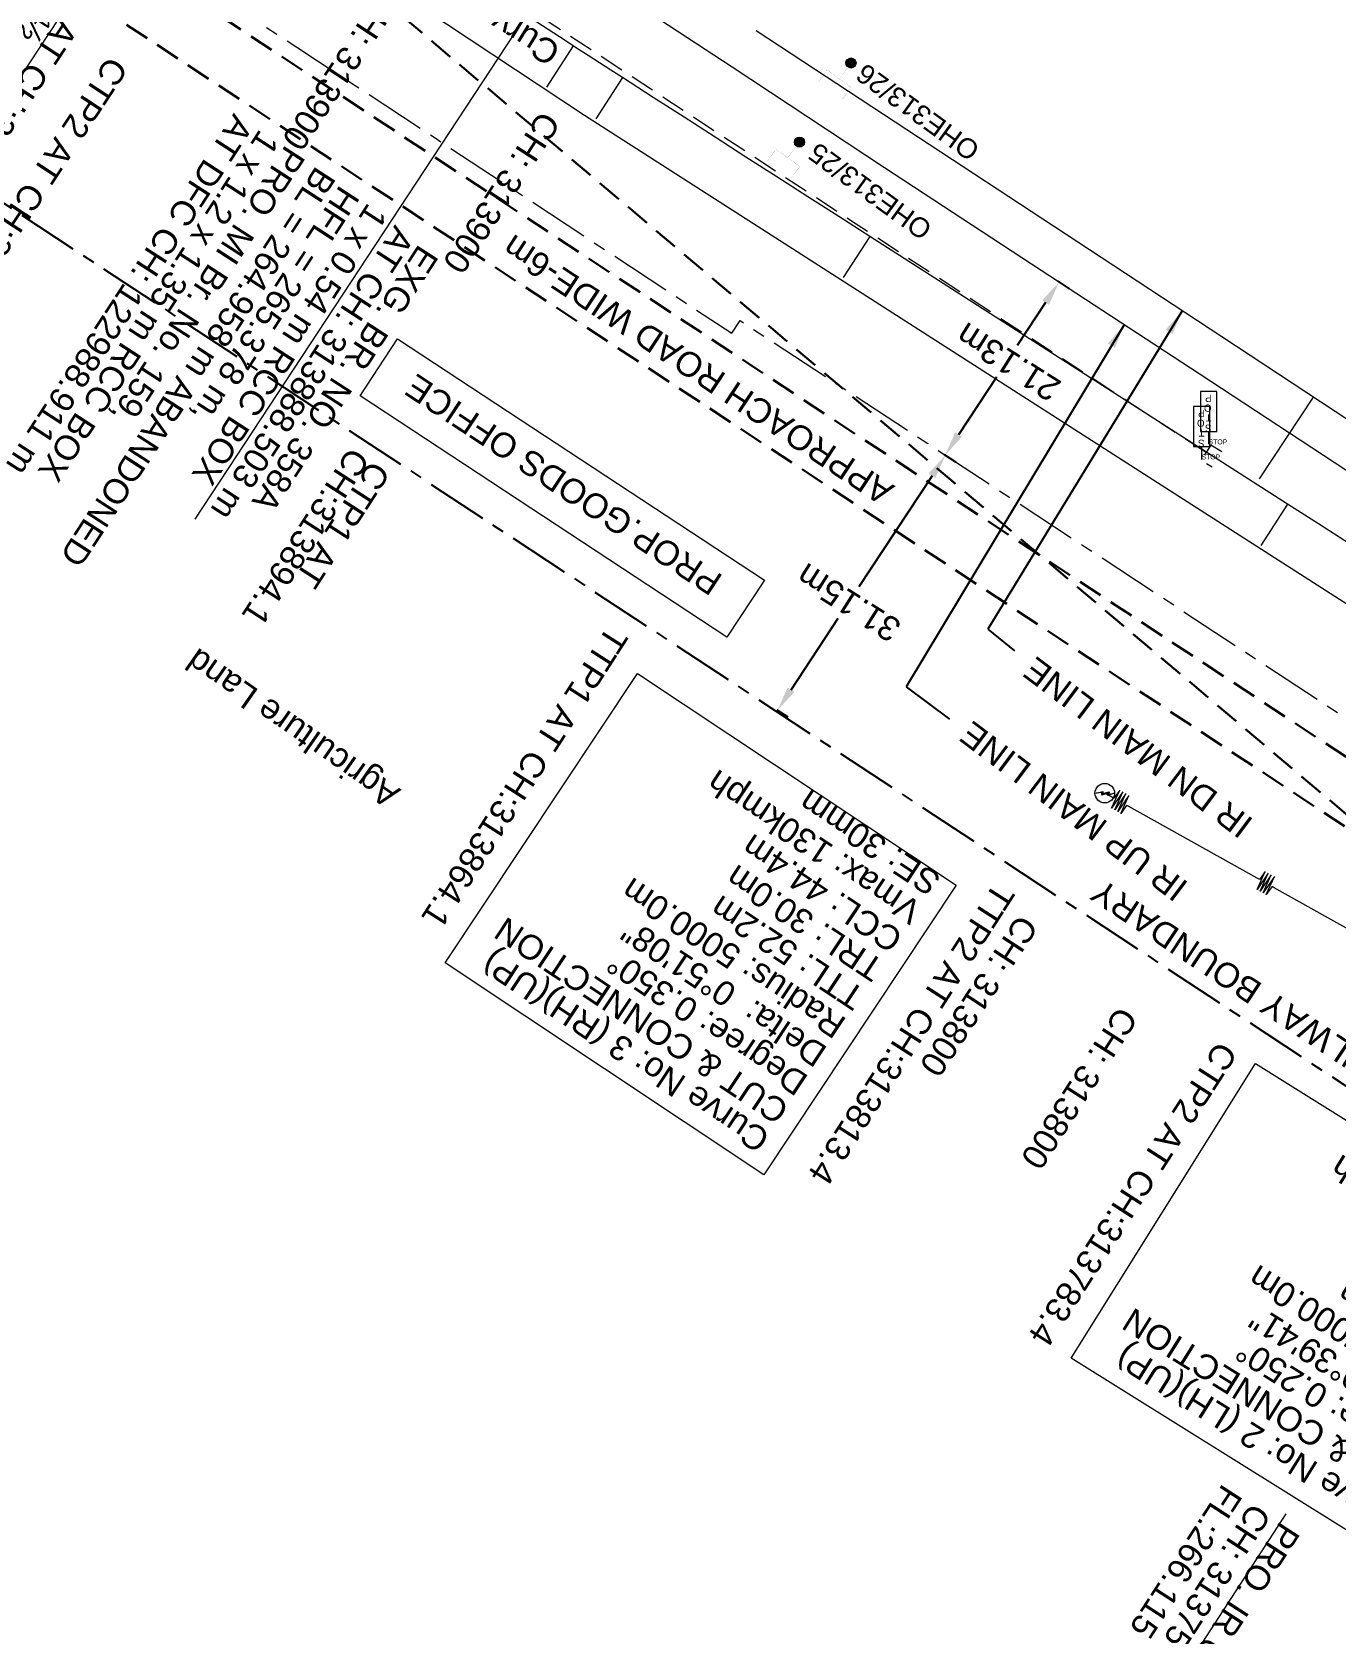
# Model space of a CAD drawing. Header units: metres. Extents: x 628572 to 650094, y 3375792 to 3391117.
# Drawn here: x 633535.5 to 633668.5, y 3387848.3 to 3388011.8 of the extents above; entities that cross this region are included whole.
import ezdxf
from ezdxf.enums import TextEntityAlignment as Align

# ---------------------------------------------------------------- set-up
doc = ezdxf.new("R2010")
doc.units = ezdxf.units.M
doc.header["$MEASUREMENT"] = 0
doc.linetypes.add('CENTER', pattern=[2, 1.25, -0.25, 0.25, -0.25])
doc.linetypes.add('DASHED', pattern=[0.75, 0.5, -0.25])
doc.layers.get('Defpoints').update_dxf_attribs({"lineweight": 0})
for name, color, linetype, lineweight in [('BRIDGE DETAILS PLAN', 7, 'Continuous', 0), ('Electric Pole', 251, 'Continuous', 0), ('Existing Chainage', 7, 'Continuous', 0), ('Existing IR Track', 143, 'Continuous', 0), ('Existing Railway Boundary', 7, 'CENTER', 0), ('HT_PWR_LINE', 134, 'POWER', 0), ('OHE MAST', 8, 'Continuous', 0), ('Side Details', 251, 'Continuous', 0), ('SRJ13A', 8, 'Continuous', 0), ('STOP', 8, 'Continuous', 0)]:
    doc.layers.add(name, color=color, linetype=linetype, lineweight=lineweight)
for name, color, linetype in [('Cut & Conn', 190, 'Continuous'), ('Cut & Conn curves up', 192, 'Continuous'), ('cut conn grades up', 192, 'Continuous'), ('IR PROPOSALS', 190, 'Continuous')]:
    doc.layers.add(name, color=color, linetype=linetype)
doc.styles.add('CUT-FILL', font='cut-fill.shx', dxfattribs={"height": 2})
doc.styles.get("Standard").update_dxf_attribs({"font": 'arial.ttf'})
doc.styles.add('Style-Arial', font='arial.ttf')
doc.linetypes.add('POWER', pattern='A,10,-0.2,[131,ltypeshp.shx,S=0.4,R=0,X=-0.2,Y=0],-0.2,[131,ltypeshp.shx,S=0.4,R=180,X=1.2,Y=0],-1.2,-0.2,[131,ltypeshp.shx,S=0.4,R=0,X=-0.2,Y=0],-0.2,[131,ltypeshp.shx,S=0.4,R=180,X=1.2,Y=0],-1.2,-0.2,[131,ltypeshp.shx,S=0.4,R=0,X=-0.2,Y=0],-0.2,[131,ltypeshp.shx,S=0.4,R=180,X=1.2,Y=0],-1.2', length=14.8)
doc.dimstyles.new('ISO-25', dxfattribs={"dimtxt": 2.5, "dimasz": 2.5, "dimexe": 1.25, "dimexo": 0.625, "dimtad": 1, "dimtxsty": 'Standard', "dimcen": 2.5, "dimadec": 0, "dimazin": 0, "dimtfac": 1, "dimtmove": 0, "dimatfit": 3, "dimfxl": 1, "dimarcsym": 0})

# ---------------------------------------------------------------- blocks, each defined once
blk = doc.blocks.new('EP')
blk.add_hatch(color=8).paths.add_polyline_path([(0.31, -0.24), (0.31, 0), (-0.31, -0.19), (-0.31, 0.07), (-0.93, -0.01), (-0.21, 0.16), (-0.21, -0.05), (0.43, 0.15), (0.41, -0.1), (0.94, -0.01)])
at = {"color": 8}
for p, q in [((-0.93, -0.01), (-0.21, 0.16)), ((-0.31, 0.07), (-0.93, -0.01)), ((-0.31, -0.19), (-0.31, 0.07)), ((0.31, 0), (-0.31, -0.19)), ((-0.21, 0.16), (-0.21, -0.05)), ((-0.21, -0.05), (0.43, 0.15)), ((0.31, -0.24), (0.31, 0)), ((0.43, 0.15), (0.41, -0.1)), ((0.94, -0.01), (0.31, -0.24)), ((0.41, -0.1), (0.94, -0.01))]:
    blk.add_line(p, q, dxfattribs=at)
blk.add_circle((0, 0), 1, dxfattribs=at)
blk = doc.blocks.new('STOP')
at = {"layer": 'SRJ13A', "flags": 128}
blk.add_lwpolyline([(0.84, 5.38), (-0.84, 5.38), (-0.84, 1.32), (0.84, 1.32), (0.84, 5.38)], close=True, dxfattribs=at)
blk.add_lwpolyline([(0, 1.32), (0, 0)], dxfattribs=at)
at = {"layer": 'SRJ13A', "char_height": 0.739, "attachment_point": 7, "rotation": 180, "line_spacing_factor": 0.6, "style": 'CUT-FILL'}
for s, insert in [('P', (0.3, 5.05)), ('O', (0.3, 4.07)), ('S', (0.3, 2.02)), ('T', (0.3, 3.07))]:
    blk.add_mtext(s, dxfattribs=dict(at, insert=insert))
blk = doc.blocks.new('OHE MAST')
h = blk.add_hatch(color=256)
edge = h.paths.add_edge_path()
edge.add_arc((0, 0), 0.514, 0, 360)
at = {"const_width": 0.01, "flags": 128}
for points in [[(1.5, 3.5), (1.5, 2), (-1.5, 2), (-1.5, 3.5)], [(0, 2), (0, 0)]]:
    blk.add_lwpolyline(points, dxfattribs=at)
blk.add_circle((0, 0), 0.514)
blk = doc.blocks.new('*D117')
at = {"color": 0, "lineweight": -2, "transparency": 16777216}
for p, q in [((633640.13, 3387986.32), (633641.29, 3387985.55)), ((633638.87, 3387984.15), (633635.98, 3387979.76)), ((633630.01, 3387970.68), (633633.89, 3387976.58)), ((633628.54, 3387968.65), (633629.67, 3387967.9))]:
    blk.add_line(p, q, dxfattribs=at)
at = {"color": 0, "transparency": 16777216}
for points in [[(633639.22, 3387983.92), (633638.53, 3387984.38), (633640.25, 3387986.24)], [(633630.35, 3387970.45), (633629.66, 3387970.91), (633628.63, 3387968.59)]]:
    blk.add_solid(points, dxfattribs=at)
at = {"layer": 'Defpoints', "color": 0, "transparency": 16777216}
for p in [(633639.61, 3387986.66), (633628.02, 3387968.99), (633628.63, 3387968.59)]:
    blk.add_point(p, dxfattribs=at)
at = {"color": 0, "transparency": 16777216, "insert": (633635.06, 3387978.09), "char_height": 2.5, "attachment_point": 5, "rotation": 147.6473}
blk.add_mtext('21.13m', dxfattribs=at)
blk = doc.blocks.new('*D118')
at = {"color": 0, "lineweight": -2, "transparency": 16777216}
for p, q in [((633628.54, 3387968.65), (633629.7, 3387967.88)), ((633627.29, 3387966.48), (633619.81, 3387955.13)), ((633612.91, 3387944.64), (633617.72, 3387951.95)), ((633611.46, 3387942.6), (633612.58, 3387941.86))]:
    blk.add_line(p, q, dxfattribs=at)
at = {"color": 0, "transparency": 16777216}
for points in [[(633627.63, 3387966.25), (633626.94, 3387966.71), (633628.66, 3387968.57)], [(633613.26, 3387944.41), (633612.56, 3387944.87), (633611.53, 3387942.55)]]:
    blk.add_solid(points, dxfattribs=at)
at = {"layer": 'Defpoints', "color": 0, "transparency": 16777216}
for p in [(633628.02, 3387968.99), (633610.94, 3387942.94), (633611.53, 3387942.55)]:
    blk.add_point(p, dxfattribs=at)
at = {"color": 0, "transparency": 16777216, "insert": (633618.77, 3387953.54), "char_height": 2.5, "attachment_point": 5, "rotation": 147.6473}
blk.add_mtext('31.15m', dxfattribs=at)

msp = doc.modelspace()

# ---------------------------------------------------------------- linework, layer by layer
at = {"layer": 'BRIDGE DETAILS PLAN', "flags": 128}
msp.add_lwpolyline([(633552.1138, 3387962.0314), (633603.1585, 3388039.6917)], dxfattribs=at)
at = {"layer": 'Cut & Conn', "linetype": 'Continuous', "lineweight": 0, "flags": 128}
msp.add_lwpolyline([(633587.9877, 3388006.147), (633590.7038, 3388010.3449)], dxfattribs=at)
at = {"layer": 'Cut & Conn curves up', "lineweight": 0, "flags": 128}
for points in [[(633595.6992, 3388007.117), (633592.988, 3388002.9159)], [(633620.9386, 3387990.9005), (633618.24, 3387986.6913)], [(633663.5474, 3387963.5843), (633660.8488, 3387959.375)]]:
    msp.add_lwpolyline(points, dxfattribs=at)
at = {"layer": 'Cut & Conn curves up', "lineweight": 0}
for points in [[(633610.1296, 3387895.1527), (633577.6181, 3387916.7563), (633597.2483, 3387946.2979), (633629.7598, 3387924.6943)], [(633674.5914, 3387855.7508), (633641.4881, 3387876.436), (633660.2838, 3387906.5155), (633693.3871, 3387885.8302)]]:
    msp.add_lwpolyline(points, close=True, dxfattribs=at)
at = {"layer": 'cut conn grades up', "linetype": 'Continuous', "lineweight": 0}
msp.add_line((633663.3706, 3387860.5565), (633648.1699, 3387837.1485), dxfattribs=at)
at = {"layer": 'Existing Chainage', "color": 7, "linetype": 'Continuous', "lineweight": 13, "flags": 128}
msp.add_lwpolyline([(633660.7096, 3387966.1474), (633666.2051, 3387974.502)], dxfattribs=at)
at = {"layer": 'Existing IR Track', "color": 88, "linetype": 'DASHED', "ltscale": 5, "flags": 128}
for points in [[(633655.2558, 3387968.8454), (633651.3204, 3387971.3978), (633618.9693, 3387992.5343), (633588.2438, 3388012.7388), (633555.5721, 3388034.1031), (633524.2034, 3388054.4683), (633489.5286, 3388078.1213), (633461.7389, 3388095.8322), (633429.7692, 3388117.3358), (633397.98, 3388138.1201), (633365.2232, 3388159.5832), (633331.9342, 3388181.5017), (633305.6101, 3388199.5599), (633293.819, 3388207.6162), (633281.4239, 3388215.7519), (633264.447, 3388226.8212), (633226.0824, 3388251.9169), (633201.4886, 3388268.1225), (633165.1673, 3388291.9881), (633131.8644, 3388313.7708), (633100.0164, 3388334.8736), (633069.8468, 3388355.0655), (633066.6826, 3388357.1272), (633052.312, 3388366.5682), (633049.0719, 3388368.7399), (633046.1212, 3388370.658), (633034.399, 3388378.4057), (633025.0907, 3388384.5662), (633008.4566, 3388395.4793), (632989.5886, 3388407.849), (632964.854, 3388424.1264), (632944.356, 3388437.5642), (632916.4413, 3388455.8732), (632896.2201, 3388469.1828), (632879.7564, 3388480.0129), (632866.3179, 3388488.8026), (632862.5514, 3388491.262), (632858.682, 3388493.7589), (632841.7019, 3388504.9599)], [(633656.8414, 3387968.9036), (633655.7449, 3387969.6074), (633654.7668, 3387968.0834), (633655.8723, 3387967.3739)]]:
    msp.add_lwpolyline(points, dxfattribs=at)
at = {"layer": 'Existing IR Track', "flags": 128}
for points in [[(633671.77, 3387965.5402), (633654.5471, 3387976.8637), (633638.4378, 3387987.4278), (633622.4455, 3387997.9151), (633606.8888, 3388008.157), (633591.0452, 3388018.5872)], [(633674.2036, 3387969.2407), (633656.8386, 3387980.6632), (633640.8873, 3387991.1539), (633624.7361, 3388001.7759), (633609.3469, 3388011.8954)]]:
    msp.add_lwpolyline(points, dxfattribs=at)
at = {"layer": 'Existing Railway Boundary', "ltscale": 5, "flags": 128}
msp.add_lwpolyline([(631983.38, 3389039.032), (631997.7807, 3389029.4226), (631998.0481, 3389028.4172), (632017.689, 3389013.381), (632054.7643, 3388986.9088), (632106.6339, 3388955.856), (632154.9467, 3388925.0992), (632230.8669, 3388875.9972), (632261.2753, 3388857.0709), (632290.5359, 3388840.2738), (632385.6616, 3388776.6365), (632400.5735, 3388766.5357), (632397.5375, 3388762.1235), (632395.5364, 3388759.1088), (632389.2973, 3388750.367), (632386.7075, 3388746.9674), (632380.0799, 3388739.4039), (632361.8258, 3388715.063), (632365.1364, 3388712.5802), (632373.8273, 3388706.8724), (632388.4278, 3388697.2834), (632403.5607, 3388687.3436), (632418.7904, 3388677.3402), (632434.5002, 3388667.0345), (632450.2517, 3388656.7014), (632466.7864, 3388645.8571), (632483.3195, 3388635.0137), (632501.7611, 3388622.9148), (632520.2525, 3388610.7831), (632536.8197, 3388599.9238), (632553.3588, 3388589.0829), (632565.8495, 3388580.885), (632578.4671, 3388572.604), (632596.9196, 3388560.5289), (632615.4939, 3388548.3741), (632635.6038, 3388535.295), (632652.8405, 3388523.9973), (632669.9946, 3388512.743), (632686.4084, 3388501.9869), (632696.8068, 3388495.1588), (632732.8678, 3388550.0585), (632815.552, 3388494.313), (632865.8266, 3388462.6693), (632954.7858, 3388408.1832), (633025.1519, 3388369.9037), (633056.7277, 3388353.8904), (633065.1399, 3388349.0145), (633088.5914, 3388328.9973), (633152.5885, 3388273.22), (633202.5468, 3388242.3953), (633264.4413, 3388204.6969), (633318.529, 3388171.7998), (633353.1394, 3388148.7029), (633406.9301, 3388112.3266), (633420.502, 3388103.4378), (633436.8123, 3388092.7008), (633466.2362, 3388073.356), (633479.8402, 3388064.4269), (633497.3225, 3388052.9837), (633514.7073, 3388041.6043), (633531.7969, 3388030.3277), (633546.129, 3388020.9518), (633562.4852, 3388010.2117), (633576.5949, 3388000.9466), (633594.4174, 3387989.2137), (633606.8568, 3387981.0241), (633607.7091, 3387982.3188), (633610.8424, 3387980.256), (633626.8506, 3387969.7582), (633642.9494, 3387959.201), (633660.1619, 3387947.8844), (633677.4438, 3387936.5221), (633693.0899, 3387926.2037), (633708.7685, 3387915.8637), (633726.0343, 3387904.4973), (633743.3468, 3387893.1002), (633758.2779, 3387883.3197), (633773.1647, 3387873.5681), (633789.2894, 3387862.9617), (633805.4356, 3387852.3412), (633820.4764, 3387842.4668), (633835.4704, 3387832.6232), (633852.0416, 3387821.7432), (633886.4734, 3387799.1411), (633904.4207, 3387787.3621), (633919.3393, 3387777.5707), (633934.3023, 3387767.7502), (633949.6629, 3387757.6969), (633964.9235, 3387747.7091), (633980.0551, 3387737.7098), (633995.2041, 3387727.6988), (634012.3387, 3387716.4289), (634029.3333, 3387705.2512), (634045.5362, 3387694.5849), (634061.6293, 3387683.9862), (634078.9907, 3387672.5929), (634096.3149, 3387661.224), (634113.1506, 3387650.1721), (634130.0059, 3387639.1072), (634145.8823, 3387628.6414), (634161.8963, 3387618.085), (634177.8703, 3387607.6107), (634193.7633, 3387597.1895), (634209.9993, 3387586.506), (634226.097, 3387575.9134), (634243.1652, 3387564.6955), (634260.1615, 3387553.5249), (634275.6177, 3387543.3646), (634291.1318, 3387533.1662), (634296.8083, 3387529.4449), (634291.9143, 3387522.0113), (634301.9583, 3387515.4268), (634317.7028, 3387505.1053), (634344.1271, 3387487.7818), (634370.6963, 3387470.3636), (634386.1901, 3387460.3813), (634401.9429, 3387450.229), (634426.4972, 3387434.0857), (634451.3792, 3387417.727), (634475.9114, 3387401.5928), (634500.3759, 3387385.5031), (634523.6732, 3387370.1555), (634547.0997, 3387354.7227), (634564.8006, 3387343.068), (634582.571, 3387331.3674), (634601.3879, 3387318.9723), (634620.2858, 3387306.5238), (634639.3106, 3387294.0156), (634658.1243, 3387281.6461), (634679.4814, 3387267.2836), (634702.026, 3387254.0413), (634712.9167, 3387246.4104), (634726.0042, 3387238.4627), (634737.8854, 3387230.0656), (634750.9438, 3387221.7267), (634764.9008, 3387212.4131), (634775.612, 3387204.6159), (634789.3703, 3387195.959), (634801.4607, 3387188.869), (634814.7172, 3387180.8194), (634815.4987, 3387180.2694), (634827.9598, 3387171.3498), (634840.5994, 3387164.128), (634854.2176, 3387155.5292), (634871.8787, 3387143.9515), (634877.6173, 3387139.7695), (634887.5373, 3387132.4757), (634902.4262, 3387121.5277), (634921.3448, 3387107.4791), (634940.6674, 3387093.1306), (634962.2421, 3387077.0753), (634984.1126, 3387060.8), (635000.5185, 3387048.6195), (635017.0238, 3387036.3652), (635035.7455, 3387022.426), (635054.4369, 3387008.5092), (635082.1937, 3386987.9155), (635109.8573, 3386967.3911), (635134.2436, 3386949.2611), (635158.5309, 3386931.2047), (635180.7563, 3386914.7058), (635202.7867, 3386898.3516), (635206.1213, 3386895.8016), (635211.1242, 3386892.0437), (635230.1367, 3386877.9281), (635249.207, 3386863.7701), (635270.9723, 3386847.61), (635292.819, 3386831.3895), (635313.1117, 3386816.3456), (635333.3618, 3386801.3334), (635352.372, 3386787.2182), (635371.5331, 3386772.9909), (635390.4616, 3386758.9197), (635409.8226, 3386744.527), (635427.2062, 3386731.6093), (635445.0434, 3386718.3546), (635461.6171, 3386706.0794), (635478.4695, 3386693.5976), (635493.4196, 3386682.4884), (635508.6023, 3386671.2062), (635518.0063, 3386664.2196), (635527.5618, 3386657.1206), (635543.461, 3386645.2907), (635559.7145, 3386633.1978), (635591.676, 3386610.2688), (635606.0755, 3386599.5015), (635620.6466, 3386588.6057), (635636.5434, 3386576.7606), (635652.3995, 3386564.9458), (635668.2493, 3386553.1365), (635683.9787, 3386541.4169), (635700.2614, 3386528.9886), (635716.7419, 3386516.4094), (635732.9183, 3386504.3569), (635749.0007, 3386492.3748), (635764.9276, 3386480.5277), (635780.91, 3386468.6394), (635796.8963, 3386456.7694), (635812.8908, 3386444.8934), (635829.3631, 3386432.6938), (635845.7912, 3386420.527), (635861.6814, 3386408.7334), (635877.6317, 3386396.8953), (635893.2055, 3386385.3425), (635908.8769, 3386373.7174), (635925.058, 3386361.6972), (635941.2668, 3386349.6564), (635956.6865, 3386338.1889), (635972.0823, 3386326.7391), (635987.7899, 3386315.0493), (636003.5308, 3386303.3347), (636019.0977, 3386291.765), (636034.6476, 3386280.2079), (636050.7681, 3386268.2256), (636066.8961, 3386256.2378), (636083.1084, 3386244.1987), (636099.3561, 3386232.1333), (636114.134, 3386221.1471), (636147.8198, 3386196.1265), (636166.7058, 3386182.1085), (636182.4635, 3386170.4111), (636198.2037, 3386158.7268), (636214.3364, 3386146.7471), (636230.3919, 3386134.8247), (636230.9614, 3386134.4025), (636228.154, 3386130.995), (636300.9317, 3386076.4069), (636382.1931, 3386014.4435), (636463.0816, 3385952.0584), (636544.2755, 3385889.3268), (636568.8921, 3385871.1182), (636613.4471, 3385839.7025), (636628.0709, 3385853.6506), (636650.5128, 3385835.4717), (636693.9069, 3385800.1065), (636686.7095, 3385790.4003), (636696.0629, 3385782.3378), (636710.473, 3385769.9165), (636766.0138, 3385726.4206), (636849.4668, 3385668.9836), (636931.64, 3385608.8479), (637013.8419, 3385548.1951), (637096.6082, 3385488.6336), (637121.9489, 3385470.2058), (637176.9181, 3385426.1737), (637258.1753, 3385363.4078), (637340.1494, 3385301.7514), (637422.2947, 3385241.0852), (637447.0788, 3385223.2045), (637528.2227, 3385160.8768), (637610.9552, 3385100.7612), (637694.8717, 3385041.953), (637753.3499, 3385002.2846), (637771.5944, 3384989.982), (637771.5944, 3384979.4924), (637852.0915, 3384922.0343), (637935.0162, 3384862.0714), (637993.4351, 3384821.4573), (638019.0158, 3384803.2052), (638102.4107, 3384745.0584), (638178.9785, 3384688.3398), (638237.6603, 3384636.8079), (638344.701, 3384557.2221), (638427.4112, 3384496.8586), (638508.4228, 3384435.5926), (638565.3238, 3384391.9743), (638589.782, 3384373.2765), (638631.8324, 3384337.8543), (638619.2503, 3384320.7689), (638700.6253, 3384258.2275), (638758.2306, 3384210.1286), (638748.4263, 3384194.4881), (638832.9819, 3384135.241), (638898.2751, 3384089.8354), (638910.685, 3384104.7359), (638994.0238, 3384045.8483), (639077.2216, 3383986.384), (639102.1383, 3383968.0886), (639159.8745, 3383926.5901), (639184.8741, 3383908.5552), (639242.6613, 3383867.4991), (639268.1519, 3383849.1332), (639327.9549, 3383811.5106), (639354.2186, 3383795.0507), (639414.5653, 3383756.9689), (639440.0428, 3383739.3736), (639498.3493, 3383699.1058), (639523.8465, 3383681.6785), (639574.9736, 3383646.7331), (639583.1624, 3383652.0276), (639689.1575, 3383571.5368), (639770.3529, 3383510.1038), (639826.8338, 3383467.0843), (639851.6063, 3383448.3401), (639907.8381, 3383405.1303), (639928.7552, 3383389.2727), (639932.4136, 3383385.8226), (639987.4639, 3383341.8457), (640012.7135, 3383323.0928), (640093.1273, 3383262.0565), (640171.8725, 3383196.1592), (640228.3322, 3383153.381), (640311.5957, 3383095.2106), (640394.8641, 3383036.2274), (640477.4145, 3382977.0386), (640559.1827, 3382915.4685), (640665.4567, 3382835.3045), (640720.6935, 3382789.5682), (640744.1896, 3382769.9043), (640801.5333, 3382727.7921), (640884.497, 3382668.355), (640967.4181, 3382609.4811), (641049.3321, 3382547.9775), (641130.842, 3382487.0083), (641212.6929, 3382426.3203), (641295.2397, 3382366.2732), (641377.1032, 3382305.6407), (641458.6913, 3382244.4694), (641539.788, 3382182.3426), (641622.1383, 3382122.0097), (641702.364, 3382062.6427), (641784.5528, 3382001.6936), (641867.0132, 3381941.5198), (641973.939, 3381862.1361), (642047.1447, 3381806.5386), (642111.3474, 3381756.247), (642135.5451, 3381737.1522), (642191.6481, 3381692.8805), (642216.3665, 3381674.0919), (642297.8377, 3381612.4104), (642380.4062, 3381552.4772), (642463.3246, 3381492.4122), (642545.7114, 3381431.7783), (642627.5896, 3381371.9523), (642710.042, 3381311.7191), (642794.2249, 3381254.3826), (642875.8129, 3381193.2771), (642956.3456, 3381130.3141), (643036.4583, 3381067.3443), (643117.185, 3381004.8095), (643172.4593, 3380960.8682), (643197.158, 3380942.1115), (643255.3116, 3380901.5691), (643282.0179, 3380885.9855), (643340.0019, 3380844.3971), (643414.9945, 3380785.1482), (643451.8986, 3380756.7808), (643532.8037, 3380694.4612), (643535.2972, 3380692.6635), (643551.2784, 3380680.8194), (643567.3357, 3380668.919), (643583.0638, 3380657.2952), (643598.7082, 3380645.7333), (643614.3081, 3380634.1892), (643630.1523, 3380622.4653), (643650.0814, 3380608.0318), (643669.585, 3380593.9065), (643682.7179, 3380584.1884), (643695.5222, 3380574.7117), (643709.3225, 3380564.4893), (643722.9637, 3380554.3847), (643737.887, 3380543.3483), (643752.8235, 3380532.3022), (643768.2592, 3380520.8389), (643783.7331, 3380509.3472), (643799.7855, 3380497.4973), (643815.9413, 3380485.5714), (643832.7782, 3380473.1288), (643849.7289, 3380460.6021), (643866.059, 3380448.5159), (643882.3496, 3380436.4589), (643898.3816, 3380424.7148), (643914.2305, 3380413.1048), (643929.3278, 3380401.9147), (643944.4267, 3380390.7231), (643959.7518, 3380379.1349), (643975.3902, 3380367.3097), (643987.907, 3380358.1055), (644000.1603, 3380349.0958), (644017.4569, 3380336.3184), (644034.4669, 3380323.7528), (644046.4455, 3380314.9727), (644249.4258, 3380165.3983), (644621.007, 3379887.6965), (644676.9944, 3379845.4482), (644702.8645, 3379825.9912), (644738.6024, 3379799.4801), (644742.2817, 3379796.7418), (644771.2557, 3379773.8192), (644804.6479, 3379750.2058), (644834.554, 3379728.6172), (644848.5372, 3379718.5093), (644863.2911, 3379707.9396), (644878.1999, 3379697.2589), (644893.8111, 3379686.127), (644909.381, 3379675.0245), (644918.4816, 3379668.5863), (644935.1691, 3379656.7791), (644907.7997, 3379620.3367), (644936.8456, 3379598.666), (644961.4527, 3379618.4234), (645145.9779, 3379481.4776), (645154.4712, 3379493.1591), (645276.7247, 3379402.534), (645270.2115, 3379393.7381), (645468.3754, 3379252.8811), (645478.6859, 3379267.1096), (645498.5589, 3379252.3702), (645510.5872, 3379243.9988), (645510.5872, 3379243.9988), (645531.3517, 3379228.922), (645544.8911, 3379218.91), (645549.0311, 3379215.8257)], dxfattribs=at)
at = {"layer": 'HT_PWR_LINE'}
msp.add_lwpolyline([(633675.2941, 3387917.1141), (633662.2031, 3387924.428), (633661.9761, 3387924.5548), (633661.3918, 3387923.7344), (633662.212, 3387925.5717), (633661.0775, 3387923.91), (633661.8978, 3387925.7473), (633660.7632, 3387924.0856), (633661.5835, 3387925.9229), (633660.4489, 3387924.2612), (633661.2692, 3387926.0985), (633660.6849, 3387925.2781), (633660.4576, 3387925.4032), (633647.3666, 3387932.717), (633647.1396, 3387932.8439), (633646.5553, 3387932.0235), (633647.3756, 3387933.8608), (633646.241, 3387932.1991), (633647.0613, 3387934.0364), (633645.9267, 3387932.3747), (633646.747, 3387934.2119), (633645.6125, 3387932.5503), (633646.4327, 3387934.3875), (633645.8484, 3387933.5672), (633645.6211, 3387933.6922), (633644.9965, 3387934.0412)], dxfattribs=at)
at = {"layer": 'IR PROPOSALS', "linetype": 'Continuous', "lineweight": 0, "flags": 128}
for points in [[(633005.3366, 3388390.6501), (633017.9238, 3388382.2456, 0.00993225), (633037.4473, 3388369.7631, -0.01048092), (633058.0346, 3388356.5686), (633177.8795, 3388276.1671), (633464.7937, 3388087.4008), (633591.8294, 3388003.2666), (633707.3008, 3387929.2386), (633752.2019, 3387899.7159), (633755.1075, 3387899.6122)], [(633669.8611, 3387959.5362), (633666.7043, 3387961.5603), (633663.5474, 3387963.5843), (633620.9386, 3387990.9005), (633617.7816, 3387992.9245), (633614.6249, 3387994.9488), (633611.4686, 3387996.9736), (633608.3128, 3387998.9993), (633605.1578, 3388001.0262), (633602.0037, 3388003.0546), (633598.8508, 3388005.0848), (633595.6992, 3388007.117, -0.00221894), (633558.5182, 3388031.3456), (633555.3862, 3388033.408), (633552.2556, 3388035.4725), (633549.1262, 3388037.5386), (633545.9977, 3388039.6063), (633542.87, 3388041.6751), (633539.7429, 3388043.7448), (633536.6162, 3388045.8151), (633533.4897, 3388047.8857), (633203.4778, 3388266.4486)]]:
    msp.add_lwpolyline(points, format="xyb", dxfattribs=at)
at = {"layer": 'IR PROPOSALS', "linetype": 'DASHED', "lineweight": 30, "ltscale": 5, "flags": 128}
for points in [[(633801.3038, 3387853.9562, -0.3195207), (633798.335, 3387853.017), (633524.9612, 3388032.9503, -0.138793), (633521.583, 3388036.849)], [(633739.1144, 3387875.2611), (633736.4346, 3387875.3568), (633571.7311, 3388014.669, 0.02928505), (633549.9788, 3388030.9837), (633549.9788, 3388030.9837)], [(633795.3477, 3387844.907, 0.33400222), (633794.9653, 3387848.0519), (633525.8512, 3388025.1815, 0.25691383), (633522.5675, 3388023.9964)]]:
    msp.add_lwpolyline(points, format="xyb", dxfattribs=at)
at = {"layer": 'IR PROPOSALS', "lineweight": 13, "flags": 128}
msp.add_lwpolyline([(633519.693, 3387985.0513), (633543.4064, 3388021.0239)], dxfattribs=at)
at = {"layer": 'IR PROPOSALS', "linetype": 'CENTER', "ltscale": 5, "flags": 128}
msp.add_lwpolyline([(633517.7195, 3388004.073), (634409.3663, 3387417.4609)], dxfattribs=at)
at = {"layer": 'IR PROPOSALS', "linetype": 'Continuous', "lineweight": 0, "flags": 128}
msp.add_lwpolyline([(633606.3732, 3387949.9928), (633568.9433, 3387974.6289), (633572.7754, 3387980.4511), (633610.2053, 3387955.8149)], close=True, dxfattribs=at)

# ---------------------------------------------------------------- block references
at = {"layer": 'Electric Pole'}
msp.add_blockref('EP', (633644.9149, 3387934.0868), dxfattribs=at)
at = {"layer": 'OHE MAST', "color": 2, "rotation": 143.3908318566117}
for p in [(633619.0215, 3388008.5985), (633613.7713, 3388000.5252)]:
    msp.add_blockref('OHE MAST', p, dxfattribs=at)
at = {"layer": 'STOP'}
for p in [(633655.5039, 3387969.6873), (633654.7887, 3387968.1494)]:
    msp.add_blockref('STOP', p, dxfattribs=at)

# ---------------------------------------------------------------- texts
at = {"layer": 'BRIDGE DETAILS PLAN', "color": 10}
for s, p in [('AT DFC CH: 122988.911 m', (633556.0791, 3388003.5398)), ('1 x 1.2 x 1.35 m RCC BOX', (633558.7254, 3388001.9403)), ('PRO. MI Br. No. 159,', (633561.3717, 3388000.3408))]:
    msp.add_text(s, height=2.5, rotation=237, dxfattribs=at).set_placement(p)
at = {"layer": 'BRIDGE DETAILS PLAN'}
for s, p in [('BL = 264.958 m', (633564.4776, 3387998.191)), ('HFL = 265.378 m, ', (633566.915, 3387996.2438)), ('1 x 0.54 m RCC BOX ', (633569.7702, 3387994.4356)), ('AT CH: 313888.503 m', (633572.5202, 3387992.1597)), ('EXG. BR. NO. 358A', (633574.9576, 3387990.2125)), ('ABANDONED', (633550.2886, 3387976.8151))]:
    msp.add_text(s, height=2.5, rotation=237, dxfattribs=at).set_placement(p)
at = {"layer": 'Cut & Conn', "linetype": 'Continuous', "lineweight": 0, "char_height": 2.5, "attachment_point": 4, "line_spacing_factor": 0.6, "style": 'Style-Arial'}
for s, insert, rotation in [('CH: 313900', (633588.4314, 3388003.197), 237.096254), ('CH: 313800', (633647.3424, 3387911.8191), 237.311656)]:
    msp.add_mtext(s, dxfattribs=dict(at, insert=insert, rotation=rotation))
at = {"layer": 'Cut & Conn curves up', "lineweight": 0, "style": 'Style-Arial'}
msp.add_text('Curve No: 3 (UP)', height=2.5, rotation=148.223623, dxfattribs=at).set_placement((633589.5807, 3388010.2868))
at = {"layer": 'Cut & Conn curves up', "lineweight": 0, "char_height": 2.5, "style": 'Style-Arial'}
for s, insert, attachment_point, rotation, line_spacing_factor in [('CTP2 AT CH:313938.4', (633544.3316, 3388008.7565), 4, 236.655865, 0.6), ('TTP1 AT CH:313864.1', (633595.301, 3387950.6327), 4, 237.336295, 0.6), ('Curve No: 3 (RH)(UP)\\PCUT & CONNECTION\\PDegree: 0.350%%D\\PDelta:  0%%D51\'08"\\PRadius: 5000.0m\\PTTL: 52.2m\\PTRL: 30.0m\\PCCL: 44.4m\\PVmax: 130kmph\\PSE: 30mm', (633628.401, 3387925.5936), 7, 146.396266, 0.84), ('TTP2 AT CH:313813.4', (633634.753, 3387924.4534), 4, 237.336295, 0.6), ('CTP2 AT CH:313783.4', (633657.501, 3387908.2615), 4, 237.213518, 0.6), ('Curve No: 2 (LH)(UP)\\PCUT & CONNECTION\\PDegree: 0.250%%D\\PDelta:  0%%D39\'41"\\PRadius: 7000.0m\\PTTL: 55.4m\\PTRL: 30.0m\\PCCL: 50.8m\\PVmax: 130kmph\\PSE: 20mm', (633692.2753, 3387886.9417), 7, 148, 0.84)]:
    msp.add_mtext(s, dxfattribs=dict(at, insert=insert, attachment_point=attachment_point, rotation=rotation, line_spacing_factor=line_spacing_factor))
at = {"layer": 'Cut & Conn curves up', "lineweight": 0, "insert": (633570.0217, 3387968.1938), "char_height": 2.5, "width": 24.007142, "attachment_point": 4, "rotation": 237.164408, "line_spacing_factor": 0.6, "style": 'Style-Arial'}
msp.add_mtext('CTP1 AT CH:313894.1', dxfattribs=at)
at = {"layer": 'cut conn grades up', "linetype": 'Continuous', "lineweight": 0, "insert": (633660.9375, 3387861.1428), "char_height": 2.5, "width": 28.653238, "attachment_point": 4, "rotation": 237.001003, "line_spacing_factor": 0.84, "style": 'Style-Arial'}
msp.add_mtext('PRO. IR UP \\PCH: 313757.476\\PFL:266.115', dxfattribs=at)
at = {"layer": 'Existing Chainage', "color": 7, "lineweight": 0, "char_height": 2.5, "attachment_point": 4, "line_spacing_factor": 0.6, "style": 'Style-Arial'}
for s, insert, rotation in [('CH: 313900', (633572.158, 3388015.687), 236.636661), ('CH: 313800', (633637.1816, 3387921.1786), 236.663508)]:
    msp.add_mtext(s, dxfattribs=dict(at, insert=insert, rotation=rotation))
at = {"layer": 'Existing IR Track', "color": 7, "lineweight": 0}
for s, p in [('IR DN MAIN LINE', (633637.1412, 3387947.139)), ('IR UP MAIN LINE', (633630.6602, 3387940.5681))]:
    msp.add_text(s, height=2.5, rotation=143, dxfattribs=at).set_placement(p, align=Align.MIDDLE_RIGHT)
at = {"layer": 'Existing Railway Boundary', "linetype": 'Continuous', "ltscale": 5}
msp.add_text('EXISTING RAILWAY BOUNDARY', height=2.5, rotation=146.5, dxfattribs=at).set_placement((633644.6239, 3387925.4519), align=Align.RIGHT)
at = {"layer": 'IR PROPOSALS', "linetype": 'Continuous', "ltscale": 5}
msp.add_text('APPROACH ROAD WIDE-6m', height=2.5, rotation=146.5, dxfattribs=at).set_placement((633584.5901, 3387991.2162), align=Align.RIGHT)
at = {"layer": 'IR PROPOSALS', "linetype": 'Continuous', "lineweight": 0}
msp.add_text('PROP.GOODS OFFICE', height=2.5, rotation=146.5, dxfattribs=at).set_placement((633574.6971, 3387976.9866), align=Align.RIGHT)
at = {"layer": 'IR PROPOSALS', "lineweight": 13, "insert": (633542.2827, 3388019.7886), "char_height": 2.5, "width": 53.982498, "attachment_point": 4, "rotation": 236.60691, "line_spacing_factor": 0.648, "style": 'Style-Arial'}
msp.add_mtext('\\A1;SRJ AT {\\A0;CH:313928.140m\\P1 in 8½ }', dxfattribs=at)
at = {"layer": 'OHE MAST'}
for s, p in [('OHE313/26', (633620.5152, 3388008.6648)), ('OHE313/25', (633615.6514, 3388000.5945))]:
    msp.add_text(s, height=2, rotation=144, dxfattribs=at).set_placement(p, align=Align.RIGHT)
at = {"layer": 'Side Details'}
msp.add_text('Agriculture Land', height=2.5, rotation=145, dxfattribs=at).set_placement((633573.2041, 3387934.4232))
at = {"layer": 'STOP'}
for p in [(633655.5039, 3387969.687), (633654.7887, 3387968.149)]:
    msp.add_text('STOP', height=0.5, dxfattribs=at).set_placement(p)

# ---------------------------------------------------------------- dimensions: what is measured, and where the dimension line sits
at = {"color": 7}
for base, p1, p2, override, picture, middle in [((633628.6307, 3387968.5893), (633639.6067, 3387986.6612), (633628.0195, 3387968.9917), {"dimasz": 2.5, "dimdsep": 46, "dimpost": 'm', "dimtmove": 2}, '*D117', (633635.0617, 3387978.094)), ((633611.5346, 3387942.5501), (633628.0194, 3387968.9916), (633610.9375, 3387942.9431), {"dimdsep": 46, "dimpost": 'm', "dimtmove": 2}, '*D118', (633618.7684, 3387953.5405))]:
    dim = msp.add_linear_dim(base=base, p1=p1, p2=p2, angle=236.647283, dimstyle='ISO-25', override=override, dxfattribs=at)
    dim.commit()
    dim.dimension.update_dxf_attribs({"geometry": picture, "text_midpoint": middle, "dimtype": 160, "text_rotation": 1})

# ---------------------------------------------------------------- leaders
at = {"layer": 'Existing IR Track', "color": 7, "lineweight": 0}
for points in [[(633652.7996, 3387983.3195), (633632.9935, 3387950.8303), (633635.6905, 3387948.6275)], [(633646.8754, 3387981.8946), (633624.6551, 3387944.926), (633629.08, 3387941.6541)]]:
    msp.add_leader(points, dimstyle='ISO-25', override={"dimtxt": 3, "dimtad": 0}, dxfattribs=at)

doc.saveas('drawing.dxf')
